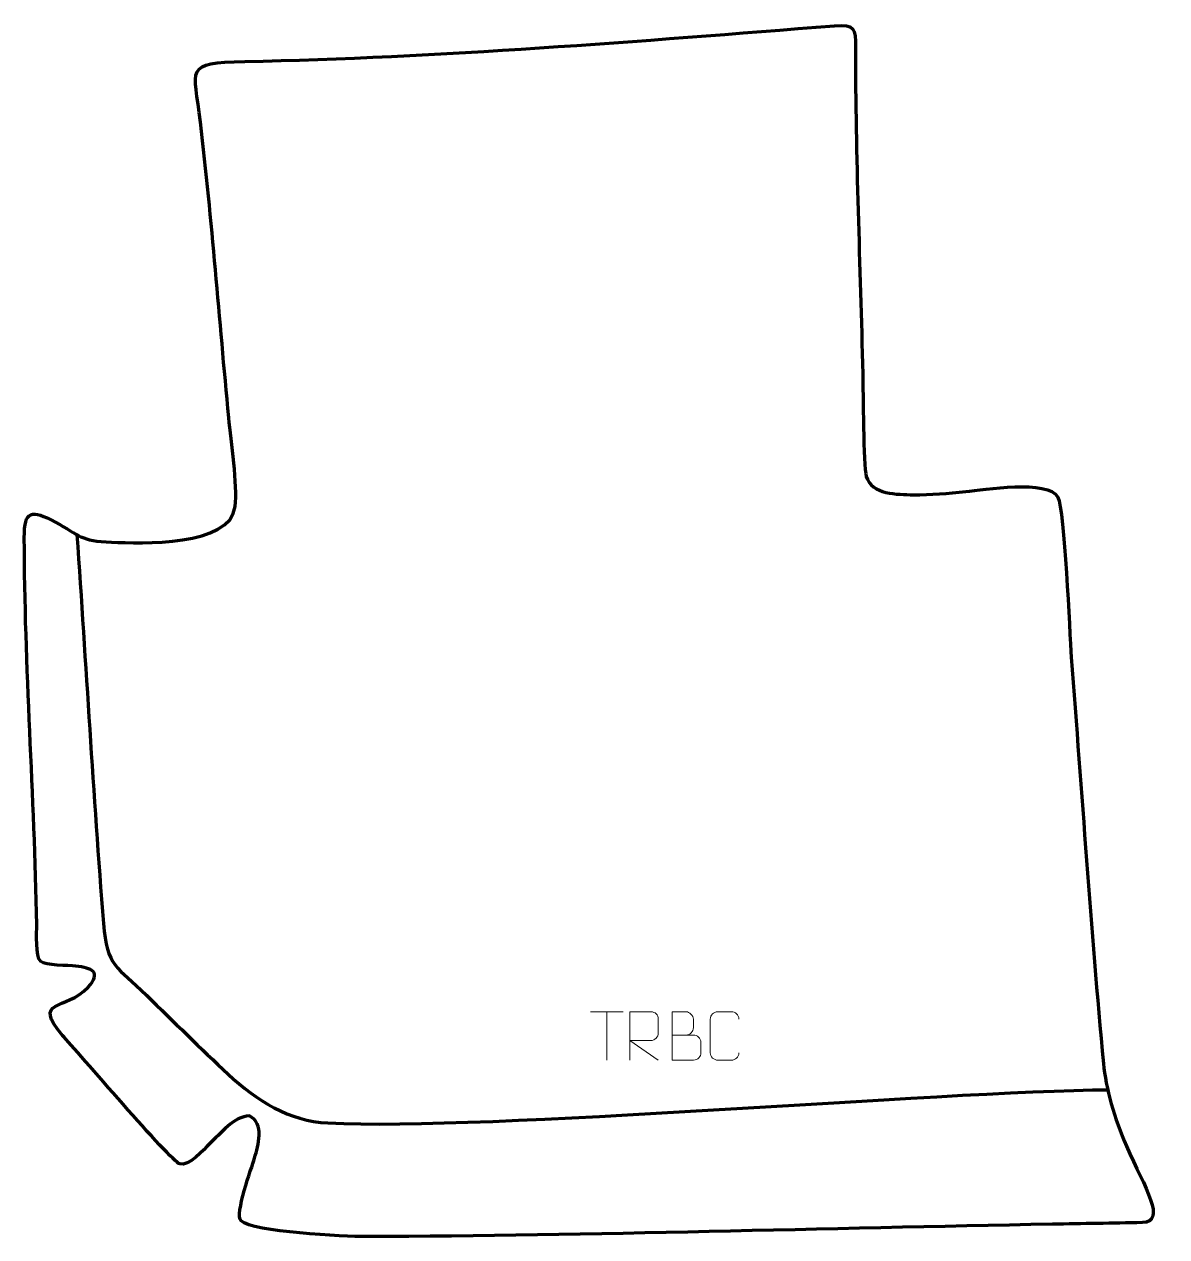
# Model space of a CAD drawing. Header units: millimetres. Extents: x -533 to 57, y 184 to 810.
import ezdxf

# ---------------------------------------------------------------- set-up
doc = ezdxf.new("R2010")
doc.units = ezdxf.units.MM
doc.header["$MEASUREMENT"] = 0
doc.layers.add('layer 1', color=7, linetype='Continuous', plot=False)
doc.layers.add('layer 2', color=7, linetype='Continuous')
doc.layers.add('layer 3', color=7, linetype='Continuous')

msp = doc.modelspace()

# ---------------------------------------------------------------- linework, layer by layer
at = {"layer": 'layer 1', "color": 250, "lineweight": 9}
for points in [[(-240.8362, 300.2074), (-240.8362, 300.2074), (-223.849, 300.2074), (-223.849, 300.2074)], [(-232.3424, 275.2774), (-232.3424, 275.2774), (-232.3424, 300.2309), (-232.3424, 300.2309)]]:
    msp.add_open_spline(points, degree=3, dxfattribs=at)
for points, knots in [([(-220.4342, 275.2811), (-220.4342, 275.2811), (-220.4342, 300.2346), (-220.4342, 300.2346), (-220.4342, 300.2346), (-216.8394, 300.2346), (-213.2439, 300.2346), (-209.6487, 300.2346), (-209.6487, 300.2346), (-207.3234, 300.1969), (-205.7661, 298.7069), (-205.7702, 296.3405), (-205.7702, 296.3405), (-205.7706, 294.305), (-205.7706, 291.2456), (-205.7702, 289.2096), (-205.7702, 289.2096), (-205.7767, 287.3341), (-207.589, 285.3923), (-209.5985, 285.3732), (-209.5985, 285.3732), (-209.5985, 285.3732), (-220.4342, 285.3732), (-220.4342, 285.3732), (-220.4342, 285.3732), (-220.4342, 285.3732), (-205.7795, 275.2811), (-205.7795, 275.2811)], [0, 0, 0, 0, 0.125, 0.125, 0.125, 0.125, 0.25, 0.25, 0.25, 0.25, 0.375, 0.375, 0.375, 0.375, 0.5, 0.5, 0.5, 0.5, 0.625, 0.625, 0.625, 0.625, 0.75, 0.75, 0.75, 0.75, 1, 1, 1, 1]), ([(-198.5558, 288.2495), (-194.9172, 288.2499), (-191.3301, 288.2499), (-187.6907, 288.2495), (-187.6907, 288.2495), (-185.7153, 288.2322), (-183.7917, 286.4961), (-183.7917, 284.4465), (-183.7917, 284.4465), (-183.7921, 283.3179), (-183.7921, 280.2685), (-183.7917, 279.1396), (-183.7917, 279.1396), (-183.7741, 277.2817), (-185.3162, 275.2678), (-187.6377, 275.2847), (-187.6377, 275.2847), (-191.2775, 275.2851), (-194.9169, 275.2851), (-198.5558, 275.2847), (-198.5558, 275.2847), (-198.5558, 283.603), (-198.5558, 291.9208), (-198.5558, 300.2383), (-198.5558, 300.2383), (-196.1821, 300.2383), (-193.808, 300.2383), (-191.4338, 300.2383), (-191.4338, 300.2383), (-189.753, 300.2559), (-187.6562, 298.3454), (-187.6385, 296.383), (-187.6385, 296.383), (-187.6389, 294.3169), (-187.6389, 294.1709), (-187.6385, 292.1044), (-187.6385, 292.1044), (-187.6212, 290.0383), (-189.4757, 288.2322), (-191.4857, 288.2495)], [0, 0, 0, 0, 0.09090909, 0.09090909, 0.09090909, 0.09090909, 0.18181818, 0.18181818, 0.18181818, 0.18181818, 0.27272727, 0.27272727, 0.27272727, 0.27272727, 0.36363636, 0.36363636, 0.36363636, 0.36363636, 0.45454545, 0.45454545, 0.45454545, 0.45454545, 0.54545455, 0.54545455, 0.54545455, 0.54545455, 0.63636364, 0.63636364, 0.63636364, 0.63636364, 0.72727273, 0.72727273, 0.72727273, 0.72727273, 0.81818182, 0.81818182, 0.81818182, 0.81818182, 1, 1, 1, 1]), ([(-164.1379, 279.0954), (-164.2777, 276.772), (-165.9549, 275.2924), (-168.1026, 275.2816), (-168.1026, 275.2816), (-170.4345, 275.282), (-172.7664, 275.282), (-175.0979, 275.2816), (-175.0979, 275.2816), (-177.0229, 275.1762), (-178.995, 277.0607), (-178.9838, 279.078), (-178.9838, 279.078), (-178.9834, 284.8481), (-178.9834, 290.6178), (-178.9838, 296.3871), (-178.9838, 296.3871), (-178.9796, 298.5252), (-177.2329, 300.2444), (-175.0805, 300.2309), (-175.0805, 300.2309), (-172.7548, 300.2309), (-170.4287, 300.2309), (-168.1026, 300.2309), (-168.1026, 300.2309), (-166.156, 300.2664), (-164.1646, 298.7749), (-164.1379, 296.3373)], [0, 0, 0, 0, 0.125, 0.125, 0.125, 0.125, 0.25, 0.25, 0.25, 0.25, 0.375, 0.375, 0.375, 0.375, 0.5, 0.5, 0.5, 0.5, 0.625, 0.625, 0.625, 0.625, 0.75, 0.75, 0.75, 0.75, 1, 1, 1, 1])]:
    msp.add_open_spline(points, degree=3, knots=knots, dxfattribs=at)
at = {"layer": 'layer 2', "color": 140, "lineweight": 158}
msp.add_open_spline([(-505.7641, 546.3108), (-501.1741, 479.5668), (-497.3322, 412.4099), (-492.1042, 345.7615), (-492.1042, 345.7615), (-490.344, 323.3219), (-485.1308, 323.6296), (-469.9074, 308.7829), (-469.9074, 308.7829), (-455.8985, 295.1205), (-442.0004, 281.3791), (-427.7029, 268.0142), (-427.7029, 268.0142), (-412.8534, 254.2357), (-396.3685, 243.9014), (-376.2264, 242.889), (-376.2264, 242.889), (-294.4676, 238.7794), (-61.7946, 259.1825), (26.934, 260.0504)], degree=3, knots=[0, 0, 0, 0, 0.16666667, 0.16666667, 0.16666667, 0.16666667, 0.33333333, 0.33333333, 0.33333333, 0.33333333, 0.5, 0.5, 0.5, 0.5, 0.66666667, 0.66666667, 0.66666667, 0.66666667, 1, 1, 1, 1], dxfattribs=at)
at = {"layer": 'layer 3', "color": 242, "lineweight": 158}
msp.add_open_spline([(44.0676, 191.4624), (56.5882, 191.8669), (45.4479, 209.2548), (35.7681, 230.9746), (35.7681, 230.9746), (29.6111, 244.7899), (25.0837, 260.9959), (23.896, 273.6042), (23.896, 273.6042), (17.3339, 343.2637), (12.8235, 413.3345), (7.2383, 483.1058), (7.2383, 483.1058), (6.4823, 495.8068), (3.769, 559.0532), (0.3562, 565.6825), (0.3562, 565.6825), (-4.4614, 575.0408), (-37.945, 569.4953), (-47.1294, 568.5206), (-47.1294, 568.5206), (-56.1569, 567.7262), (-65.1788, 566.8491), (-74.2497, 566.8957), (-74.2497, 566.8957), (-82.3085, 567.2084), (-95.7243, 566.7926), (-98.436, 576.4119), (-98.436, 576.4119), (-100.0188, 582.0266), (-100.08, 620.3609), (-100.2829, 629.215), (-100.2829, 629.215), (-101.6037, 685.1), (-104.0509, 741.6165), (-104.0773, 797.426), (-104.0773, 797.426), (-104.0585, 807.7729), (-104.331, 809.6114), (-114.8489, 808.7962), (-114.8489, 808.7962), (-214.8729, 801.0434), (-319.2076, 792.3437), (-419.1241, 790.4381), (-419.1241, 790.4381), (-450.9637, 789.8309), (-445.2675, 787.1768), (-441.9921, 759.0425), (-441.9921, 759.0425), (-436.1124, 708.3198), (-432.2452, 657.4431), (-427.4174, 606.6211), (-427.4174, 606.6211), (-426.2368, 594.1922), (-422.8256, 572.0422), (-424.1247, 560.8055), (-424.1247, 560.8055), (-426.5276, 540.0222), (-472.8601, 541.9281), (-487.8837, 542.4489), (-487.8837, 542.4489), (-504.0644, 543.0154), (-504.1646, 545.9216), (-516.8514, 552.8051), (-516.8514, 552.8051), (-529.2392, 559.5263), (-532.9541, 558.9478), (-532.9288, 544.7308), (-532.9288, 544.7308), (-532.8109, 478.3019), (-527.619, 411.614), (-526.4841, 345.1443), (-526.4841, 345.1443), (-526.4217, 341.1979), (-527.3555, 328.7385), (-524.4712, 326.1615), (-524.4712, 326.1615), (-522.0739, 324.0197), (-510.1527, 324.1938), (-506.3504, 323.7597), (-506.3504, 323.7597), (-497.9956, 322.8059), (-492.9179, 320.8106), (-499.9088, 312.8688), (-499.9088, 312.8688), (-511.7002, 300.644), (-529.1095, 307.0717), (-513.1515, 287.982), (-513.1515, 287.982), (-505.933, 280.3833), (-457.3353, 223.211), (-452.7457, 221.7373), (-452.7457, 221.7373), (-448.1484, 220.2611), (-440.353, 229.1347), (-437.3211, 232.0586), (-437.3211, 232.0586), (-431.9581, 237.2304), (-424.5869, 246.4075), (-416.7966, 246.5071), (-416.7966, 246.5071), (-408.8519, 242.7268), (-412.2839, 231.2794), (-414.0822, 224.7389), (-414.0822, 224.7389), (-415.5822, 219.5962), (-424.5231, 195.7978), (-421.0403, 192.3359), (-421.0403, 192.3359), (-415.298, 186.628), (-367.5761, 184.1859), (-356.5965, 184.234), (-356.5965, 184.234), (-238.8848, 184.7497), (-120.2137, 188.5515), (-2.424, 190.6386), (-2.424, 190.6386), (13.0732, 190.9132), (28.5704, 191.1875), (44.0676, 191.4624)], degree=3, knots=[0, 0, 0, 0, 0.03225806, 0.03225806, 0.03225806, 0.03225806, 0.06451613, 0.06451613, 0.06451613, 0.06451613, 0.09677419, 0.09677419, 0.09677419, 0.09677419, 0.12903226, 0.12903226, 0.12903226, 0.12903226, 0.16129032, 0.16129032, 0.16129032, 0.16129032, 0.19354839, 0.19354839, 0.19354839, 0.19354839, 0.22580645, 0.22580645, 0.22580645, 0.22580645, 0.25806452, 0.25806452, 0.25806452, 0.25806452, 0.29032258, 0.29032258, 0.29032258, 0.29032258, 0.32258065, 0.32258065, 0.32258065, 0.32258065, 0.35483871, 0.35483871, 0.35483871, 0.35483871, 0.38709677, 0.38709677, 0.38709677, 0.38709677, 0.41935484, 0.41935484, 0.41935484, 0.41935484, 0.4516129, 0.4516129, 0.4516129, 0.4516129, 0.48387097, 0.48387097, 0.48387097, 0.48387097, 0.51612903, 0.51612903, 0.51612903, 0.51612903, 0.5483871, 0.5483871, 0.5483871, 0.5483871, 0.58064516, 0.58064516, 0.58064516, 0.58064516, 0.61290323, 0.61290323, 0.61290323, 0.61290323, 0.64516129, 0.64516129, 0.64516129, 0.64516129, 0.67741935, 0.67741935, 0.67741935, 0.67741935, 0.70967742, 0.70967742, 0.70967742, 0.70967742, 0.74193548, 0.74193548, 0.74193548, 0.74193548, 0.77419355, 0.77419355, 0.77419355, 0.77419355, 0.80645161, 0.80645161, 0.80645161, 0.80645161, 0.83870968, 0.83870968, 0.83870968, 0.83870968, 0.87096774, 0.87096774, 0.87096774, 0.87096774, 0.90322581, 0.90322581, 0.90322581, 0.90322581, 0.93548387, 0.93548387, 0.93548387, 0.93548387, 1, 1, 1, 1], dxfattribs=at)

doc.saveas('drawing.dxf')
